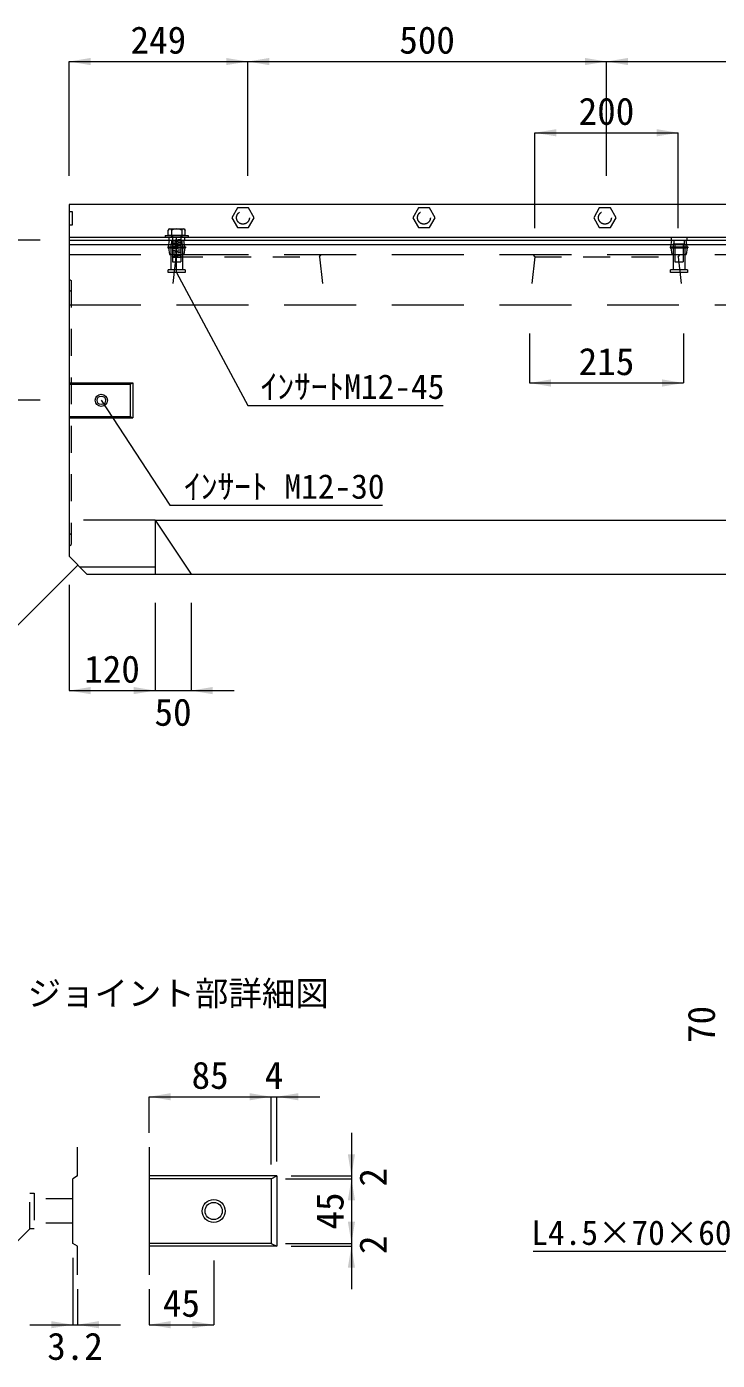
# Model space of a CAD drawing. Units: millimetres, scale not verified, with parts at other scales. Extents: x 58559 to 106559, y -58351 to -47326.
# Drawn here: x 62304 to 63266, y -53063 to -51205 of the extents above; entities that cross this region are included whole.
import ezdxf
from ezdxf.enums import TextEntityAlignment as Align

# ---------------------------------------------------------------- set-up
doc = ezdxf.new("R2010")
doc.units = ezdxf.units.MM
doc.header["$LTSCALE"] = 50
for name, pattern in [('USER1', [3, 2, -1]), ('USER2', [1.35, 0.75, -0.6]), ('USER3', [1.35, 0.75, -0.6])]:
    doc.linetypes.add(name, pattern=pattern)
for name, color, linetype, lineweight in [('アングル', 191, 'Continuous', 9), ('インサート', 92, 'USER2', 9), ('寸法線', 7, 'Continuous', 13), ('引出線', 4, 'Continuous', 13), ('排水孔', 30, 'USER2', 13), ('文字', 41, 'Continuous', 13), ('本体', 2, 'Continuous', 13), ('目地', 132, 'Continuous', 5), ('補助線', 8, 'Continuous', 5)]:
    doc.layers.add(name, color=color, linetype=linetype, lineweight=lineweight)
doc.styles.add('ＭＳ ゴシック', font='')
doc.styles.get('ＭＳ ゴシック').set_extended_font_data('MS Gothic')

# ---------------------------------------------------------------- blocks, each defined once
blk = doc.blocks.new('filled_arrow')
at = {"color": 0, "linetype": 'Continuous', "lineweight": -2}
blk.add_solid([(7.5, 1.25), (0, 0), (7.5, -1.25)], dxfattribs=at)

msp = doc.modelspace()

# ---------------------------------------------------------------- linework, layer by layer
at = {"layer": 'アングル', "lineweight": 13}
for p, q in [((64360.95, -51452.3), (62362.95, -51452.3)), ((62362.95, -51452.3), (62362.95, -51502.3)), ((62362.95, -51502.3), (64360.95, -51502.3))]:
    msp.add_line(p, q, dxfattribs=at)
at = {"layer": 'アングル', "linetype": 'USER2'}
for p, q in [((62362.95, -51462.3), (62367.45, -51462.3)), ((62367.45, -51462.3), (62367.45, -51481.3)), ((62367.45, -51481.3), (62362.95, -51481.3))]:
    msp.add_line(p, q, dxfattribs=at)
at = {"layer": 'アングル'}
msp.add_line((62362.95, -51497.8), (64360.95, -51497.8), dxfattribs=at)
at = {"layer": 'アングル', "linetype": 'USER2', "lineweight": 5}
for p, q in [((62501.95, -51497.8), (62501.95, -51502.3)), ((62523.95, -51497.8), (62523.95, -51502.3)), ((63201.95, -51497.8), (63201.95, -51502.3)), ((63223.95, -51497.8), (63223.95, -51502.3))]:
    msp.add_line(p, q, dxfattribs=at)
for points in [[(62620.95, -51470.81), (62613.15, -51457.3), (62597.55, -51457.3), (62589.75, -51470.81), (62597.55, -51484.32), (62613.15, -51484.32)], [(62873.15, -51470.81), (62865.35, -51457.3), (62849.75, -51457.3), (62841.95, -51470.81), (62849.75, -51484.32), (62865.35, -51484.32)], [(63125.35, -51470.81), (63117.55, -51457.3), (63101.95, -51457.3), (63094.15, -51470.81), (63101.95, -51484.32), (63117.55, -51484.32)]]:
    msp.add_lwpolyline(points, close=True, dxfattribs=at)
for centre in [(62605.35, -51470.81), (62857.55, -51470.81), (63109.75, -51470.81)]:
    msp.add_circle(centre, 9, dxfattribs=at)
at = {"layer": 'インサート'}
for p, q in [((62501.7, -51511.55), (62502.95, -51502.3)), ((62502.95, -51502.3), (62522.95, -51502.3)), ((62505.83, -51502.3), (62505.83, -51507.3)), ((62520.08, -51502.3), (62520.08, -51507.3)), ((62524.2, -51511.55), (62522.95, -51502.3)), ((63201.7, -51511.55), (63202.95, -51502.3)), ((63202.95, -51502.3), (63222.95, -51502.3)), ((63205.83, -51502.3), (63205.83, -51507.3)), ((63220.08, -51502.3), (63220.08, -51507.3)), ((63224.2, -51511.55), (63222.95, -51502.3)), ((62500.45, -51511.55), (62525.45, -51511.55)), ((62500.45, -51511.55), (62500.45, -51513.05)), ((62500.45, -51513.05), (62525.45, -51513.05)), ((62501.7, -51513.05), (62502.95, -51522.3)), ((62502.95, -51522.3), (62522.95, -51522.3)), ((62504.7, -51507.3), (62521.2, -51507.3)), ((62504.7, -51507.3), (62504.7, -51543.3)), ((62506.95, -51507.3), (62506.95, -51532.3)), ((62518.95, -51507.3), (62518.95, -51532.3)), ((62521.2, -51507.3), (62521.2, -51543.3)), ((62524.2, -51513.05), (62522.95, -51522.3)), ((62525.45, -51511.55), (62525.45, -51513.05)), ((63200.45, -51511.55), (63225.45, -51511.55)), ((63200.45, -51511.55), (63200.45, -51513.05)), ((63200.45, -51513.05), (63225.45, -51513.05)), ((63201.7, -51513.05), (63202.95, -51522.3)), ((63202.95, -51522.3), (63222.95, -51522.3)), ((63204.7, -51507.3), (63221.2, -51507.3)), ((63204.7, -51507.3), (63204.7, -51543.3)), ((63206.95, -51507.3), (63206.95, -51532.3)), ((63218.95, -51507.3), (63218.95, -51532.3)), ((63221.2, -51507.3), (63221.2, -51543.3)), ((63224.2, -51513.05), (63222.95, -51522.3)), ((63225.45, -51511.55), (63225.45, -51513.05)), ((62500.95, -51547.3), (62500.95, -51543.3)), ((62524.95, -51543.3), (62500.95, -51543.3)), ((62506.95, -51532.3), (62518.95, -51532.3)), ((62524.95, -51543.3), (62524.95, -51547.3)), ((63200.95, -51547.3), (63200.95, -51543.3)), ((63224.95, -51543.3), (63200.95, -51543.3)), ((63206.95, -51532.3), (63218.95, -51532.3)), ((63224.95, -51543.3), (63224.95, -51547.3)), ((62524.95, -51547.3), (62500.95, -51547.3)), ((63224.95, -51547.3), (63200.95, -51547.3))]:
    msp.add_line(p, q, dxfattribs=at)
at = {"layer": 'インサート', "lineweight": 13}
for p, q in [((62308.19, -52829.81), (62314.19, -52829.81)), ((62308.19, -52879.81), (62308.19, -52829.81)), ((62314.19, -52829.81), (62314.19, -52879.81)), ((62368.19, -52837.81), (62314.19, -52837.81)), ((62314.19, -52879.81), (62308.19, -52879.81)), ((62368.19, -52871.81), (62314.19, -52871.81))]:
    msp.add_line(p, q, dxfattribs=at)
at = {"layer": 'インサート', "linetype": 'Continuous'}
for radius in [8.5, 6]:
    msp.add_circle((62407.95, -51725.3), radius, dxfattribs=at)
at = {"layer": 'インサート', "linetype": 'Continuous', "lineweight": 13}
for radius in [16, 12]:
    msp.add_circle((62564.59, -52854.81), radius, dxfattribs=at)
at = {"layer": '寸法線'}
for p, q in [((62362.95, -51253.28), (62611.95, -51253.28)), ((62362.95, -51412.3), (62362.95, -51253.28)), ((62611.95, -51412.3), (62611.95, -51253.28)), ((62611.95, -51253.28), (63111.95, -51253.28)), ((62611.95, -51412.3), (62611.95, -51253.28)), ((63111.95, -51412.3), (63111.95, -51253.28)), ((63111.95, -51253.28), (63611.95, -51253.28)), ((63111.95, -51412.3), (63111.95, -51253.28)), ((63011.95, -51352.53), (63211.95, -51352.53)), ((63011.95, -51485.3), (63011.95, -51352.53)), ((63211.95, -51485.3), (63211.95, -51352.53)), ((62322.95, -51502.3), (62225.08, -51502.3)), ((63004.45, -51632.3), (63004.45, -51701.13)), ((63219.45, -51632.3), (63219.45, -51701.13)), ((63004.45, -51701.13), (63219.45, -51701.13)), ((62322.95, -51725.3), (62225.08, -51725.3)), ((62362.95, -51982.3), (62362.95, -52129.72)), ((62482.95, -52007.3), (62482.95, -52129.72)), ((62482.95, -52007.3), (62482.95, -52129.72)), ((62532.95, -52007.3), (62532.95, -52129.72)), ((62362.95, -52129.72), (62482.95, -52129.72)), ((62422.95, -52129.72), (62592.95, -52129.72)), ((62474.59, -52695.58), (62644.59, -52695.58)), ((62474.59, -52745.81), (62474.59, -52695.58)), ((62584.59, -52695.58), (62712.59, -52695.58)), ((62644.59, -52789.81), (62644.59, -52695.58)), ((62644.59, -52789.81), (62644.59, -52695.58)), ((62652.59, -52785.81), (62652.59, -52695.58)), ((62756.51, -52745.81), (62756.51, -52869.81)), ((62672.59, -52805.81), (62756.51, -52805.81)), ((62664.59, -52809.81), (62756.51, -52809.81)), ((62664.59, -52809.81), (62756.51, -52809.81)), ((62756.51, -52809.81), (62756.51, -52899.81)), ((62756.51, -52839.81), (62756.51, -52963.81)), ((62664.59, -52899.81), (62756.51, -52899.81)), ((62664.59, -52899.81), (62756.51, -52899.81)), ((62672.59, -52903.81), (62756.51, -52903.81)), ((62368.19, -52919.81), (62368.19, -53013.2)), ((62564.59, -52923.81), (62564.59, -53013.2)), ((62374.59, -52963.81), (62374.59, -53013.2)), ((62474.59, -52963.81), (62474.59, -53013.2)), ((62308.19, -53013.2), (62434.59, -53013.2)), ((62474.59, -53013.2), (62564.59, -53013.2))]:
    msp.add_line(p, q, dxfattribs=at)
at = {"layer": '引出線'}
for points in [[(62512.95, -51547.3), (62611.95, -51732.3), (62884.13, -51732.3)], [(62407.95, -51725.3), (62503.31, -51871.4), (62799.8, -51871.4)], [(62375.45, -51954.8), (62267.44, -52062.81), (62203.95, -52062.81)], [(63405.1, -52769.84), (63306.26, -52911), (63009.77, -52911)], [(62308.19, -52879.81), (62223.64, -52964.36), (61903.03, -52964.36)]]:
    msp.add_lwpolyline(points, dxfattribs=at)
at = {"layer": '排水孔'}
for p, q in [((62509.45, -51522.3), (62511.95, -51525.3)), ((62711.95, -51525.3), (62714.45, -51522.3)), ((63009.45, -51522.3), (63011.95, -51525.3)), ((63211.95, -51525.3), (63214.45, -51522.3)), ((62511.95, -51525.3), (62504.45, -51592.3)), ((62511.95, -51525.3), (62711.95, -51525.3)), ((62711.95, -51525.3), (62719.45, -51592.3)), ((63011.95, -51525.3), (63004.45, -51592.3)), ((63011.95, -51525.3), (63211.95, -51525.3)), ((63211.95, -51525.3), (63219.45, -51592.3))]:
    msp.add_line(p, q, dxfattribs=at)
at = {"layer": '本体'}
for p, q in [((62362.95, -51502.3), (62362.95, -51942.3)), ((62362.95, -51502.3), (64360.95, -51502.3)), ((62482.95, -51892.3), (62482.95, -51967.3)), ((62482.95, -51892.3), (64240.95, -51892.3)), ((62362.95, -51942.3), (62387.95, -51967.3)), ((62387.95, -51967.3), (64335.95, -51967.3)), ((62374.59, -52805.81), (62374.59, -52765.81)), ((62474.59, -52765.81), (62474.59, -52943.81)), ((62374.59, -52805.81), (62368.19, -52809.81)), ((62652.59, -52805.81), (62474.59, -52805.81)), ((62652.59, -52805.81), (62652.59, -52903.81)), ((62368.19, -52899.81), (62368.19, -52809.81)), ((62374.59, -52903.81), (62368.19, -52899.81)), ((62374.59, -52943.81), (62374.59, -52903.81)), ((62652.59, -52903.81), (62474.59, -52903.81))]:
    msp.add_line(p, q, dxfattribs=at)
at = {"layer": '本体', "lineweight": 5}
for p, q in [((62362.95, -51508.3), (64360.95, -51508.3)), ((62362.95, -51702.8), (62447.95, -51702.8)), ((62447.95, -51702.8), (62451.95, -51700.8)), ((62447.95, -51702.8), (62447.95, -51747.8)), ((62362.95, -51747.8), (62447.95, -51747.8)), ((62447.95, -51747.8), (62451.95, -51749.8))]:
    msp.add_line(p, q, dxfattribs=at)
at = {"layer": '本体', "linetype": 'USER1', "lineweight": 9}
msp.add_line((62362.95, -51522.3), (64360.95, -51522.3), dxfattribs=at)
at = {"layer": '本体', "linetype": 'USER1'}
for p, q in [((62362.95, -51592.3), (64360.95, -51592.3)), ((62482.95, -51892.3), (62362.95, -51892.3))]:
    msp.add_line(p, q, dxfattribs=at)
at = {"layer": '本体', "lineweight": 9}
for p, q in [((62362.95, -51700.8), (62451.95, -51700.8)), ((62451.95, -51700.8), (62451.95, -51749.8)), ((62362.95, -51749.8), (62451.95, -51749.8)), ((62482.95, -51892.3), (62532.95, -51967.3)), ((62377.95, -51957.3), (62482.95, -51957.3)), ((62644.59, -52809.81), (62652.59, -52805.81)), ((62644.59, -52809.81), (62474.59, -52809.81)), ((62644.59, -52809.81), (62644.59, -52899.81)), ((62644.59, -52899.81), (62474.59, -52899.81)), ((62644.59, -52899.81), (62652.59, -52903.81))]:
    msp.add_line(p, q, dxfattribs=at)
at = {"layer": '目地', "linetype": 'USER2'}
for p, q in [((62362.95, -51556.3), (62365.95, -51558.3)), ((62365.95, -51558.3), (62365.95, -51926.3)), ((62365.95, -51572.3), (62362.95, -51574.3)), ((62362.95, -51910.3), (62365.95, -51912.3)), ((62362.95, -51928.3), (62365.95, -51926.3))]:
    msp.add_line(p, q, dxfattribs=at)
at = {"layer": '補助線'}
for p, q in [((62501.88, -51486.38), (62501.3, -51488.13)), ((62501.3, -51495.7), (62501.3, -51488.13)), ((62501.88, -51486.38), (62524, -51486.38)), ((62505.96, -51488.12), (62505.96, -51495.69)), ((62519.94, -51488.09), (62519.94, -51495.7)), ((62524, -51486.38), (62524.6, -51488.13)), ((62524.6, -51495.7), (62524.6, -51488.13)), ((62496.95, -51495.7), (62496.95, -51497.8)), ((62496.95, -51495.7), (62528.95, -51495.7)), ((62496.95, -51497.8), (62528.95, -51497.8)), ((62524.6, -51495.7), (62501.3, -51495.7)), ((62506.95, -51495.76), (62506.95, -51524.5)), ((62506.95, -51502.36), (62518.95, -51500.88)), ((62506.95, -51504.37), (62518.95, -51502.9)), ((62506.95, -51506.39), (62518.95, -51504.91)), ((62518.95, -51495.74), (62518.95, -51524.5)), ((62528.95, -51495.7), (62528.95, -51497.8)), ((62506.95, -51508.4), (62518.95, -51506.93)), ((62506.95, -51510.42), (62518.95, -51508.94)), ((62506.95, -51512.43), (62518.95, -51510.96)), ((62506.95, -51514.45), (62518.95, -51512.97)), ((62506.95, -51516.46), (62518.95, -51514.99)), ((62506.95, -51518.48), (62518.95, -51517)), ((62506.95, -51520.49), (62518.95, -51519.02)), ((62506.95, -51522.51), (62518.95, -51521.03)), ((62506.95, -51524.52), (62518.95, -51523.05)), ((62508.15, -51525.7), (62506.95, -51524.5)), ((62513.75, -51525.7), (62518.31, -51525.14)), ((62518.95, -51524.5), (62517.75, -51525.7)), ((62508.15, -51525.7), (62517.75, -51525.7))]:
    msp.add_line(p, q, dxfattribs=at)
at = {"layer": '補助線', "linetype": 'USER3'}
for p, q in [((62505.7, -51495.7), (62505.7, -51497.8)), ((62520.2, -51495.7), (62520.2, -51497.8))]:
    msp.add_line(p, q, dxfattribs=at)
at = {"layer": '補助線', "lineweight": 13}
msp.add_line((62512.95, -51547.3), (62512.95, -51497.8), dxfattribs=at)
at = {"layer": '補助線'}
for centre, radius, start, end in [((62503.63, -51488.81), 2.43, 16.26823, 163.73174), ((62512.95, -51501.24), 14.86, 61.93192, 118.06805), ((62522.27, -51488.81), 2.43, 16.26918, 163.73174)]:
    msp.add_arc(centre, radius, start, end, dxfattribs=at)

# ---------------------------------------------------------------- block references
at = {"layer": '寸法線', "xscale": 4, "yscale": 4}
for p in [(62362.95, -51253.28), (62611.95, -51253.28), (63111.95, -51253.28), (63011.95, -51352.53), (63004.45, -51701.13), (62362.95, -52129.72), (62532.95, -52129.72), (62474.59, -52695.58), (62652.59, -52695.58), (62374.59, -53013.2), (62474.59, -53013.2)]:
    msp.add_blockref('filled_arrow', p, dxfattribs=at)
for p, rotation in [((62611.95, -51253.28), 180), ((63111.95, -51253.28), 180), ((63211.95, -51352.53), 180), ((63219.45, -51701.13), 180), ((62482.95, -52129.72), 180), ((62482.95, -52129.72), 180), ((62644.59, -52695.58), 180), ((62644.59, -52695.58), 180), ((62756.51, -52805.81), 90), ((62756.51, -52809.81), 270), ((62756.51, -52809.81), 270), ((62756.51, -52899.81), 90), ((62756.51, -52899.81), 90), ((62756.51, -52903.81), 270), ((62368.19, -53013.2), 180), ((62564.59, -53013.2), 180)]:
    msp.add_blockref('filled_arrow', p, dxfattribs=dict(at, rotation=rotation))
at = {"layer": '引出線', "xscale": 0.16, "yscale": 0.16}
for p, rotation in [((62512.95, -51547.3), 298.2), ((62407.95, -51725.3), 303.1), ((62375.45, -51954.8), 225), ((62308.19, -52879.81), 225)]:
    msp.add_blockref('filled_arrow', p, dxfattribs=dict(at, rotation=rotation))

# ---------------------------------------------------------------- texts
at = {"layer": '寸法線', "style": 'ＭＳ ゴシック'}
for s, p in [('249', (62487.45, -51223.28)), ('500', (62861.95, -51223.28)), ('200', (63111.95, -51322.53)), ('215', (63111.95, -51671.13)), ('120', (62422.95, -52099.72)), ('50', (62507.95, -52159.72)), ('85', (62559.59, -52665.58)), ('4', (62648.59, -52665.58)), ('45', (62519.59, -52983.2)), ('3.2', (62371.39, -53043.2))]:
    msp.add_text(s, height=37.98, dxfattribs=at).set_placement(p, align=Align.MIDDLE_CENTER)
for s, p in [('70', (63244.1, -52594.84)), ('2', (62786.51, -52807.81)), ('45', (62726.51, -52854.81)), ('2', (62786.51, -52901.81))]:
    msp.add_text(s, height=37.98, rotation=90, dxfattribs=at).set_placement(p, align=Align.MIDDLE_CENTER)
at = {"layer": '引出線', "style": 'ＭＳ ゴシック'}
msp.add_text('ｲﾝｻｰﾄM12-45', height=34.18, dxfattribs=at).set_placement((62758.04, -51689.1), align=Align.TOP_CENTER)
msp.add_text('ｲﾝｻｰﾄ M12-30', height=34.18, dxfattribs=at).set_placement((62523.31, -51828.2), align=Align.TOP_LEFT)
msp.add_text('L4.5×70×60', height=34.18, dxfattribs=at).set_placement((63286.26, -52867.8), align=Align.TOP_RIGHT)
at = {"layer": '文字', "style": 'ＭＳ ゴシック'}
msp.add_text('ジョイント部詳細図', height=34.18, dxfattribs=at).set_placement((62515.07, -52578.9), align=Align.BOTTOM_CENTER)

doc.saveas('drawing.dxf')
